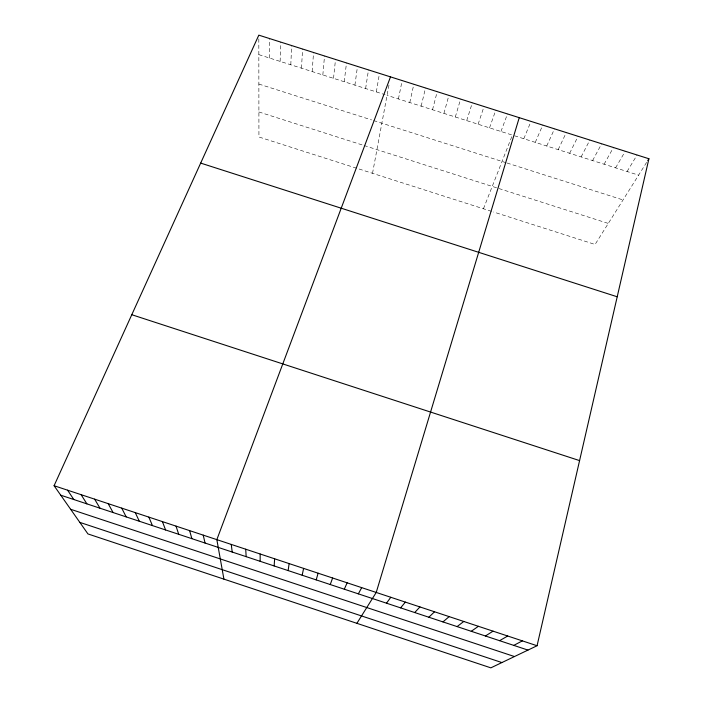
<?xml version="1.0" encoding="UTF-8"?>
<svg xmlns="http://www.w3.org/2000/svg" width="703" height="703" viewBox="0 0 703 703"><rect width="100%" height="100%" fill="white"/><g stroke="black" fill="none" stroke-linecap="round" stroke-linejoin="round"><path stroke-width="0.53" stroke-dasharray="3.52 2.64" d="M269.486 58.015L269.75 38.612M280.146 61.398L280.69 42.083M290.805 64.781L291.648 45.554M301.473 68.173L302.598 49.025M312.15 71.557L313.564 52.497M322.835 74.949L324.531 55.976M333.521 78.341L335.516 59.447M344.215 81.733L346.5 62.927M354.918 85.133L357.484 66.416M365.622 88.525L368.486 69.896M376.333 91.926L379.488 73.384M372.52 173.316L388.97 85.072M398.416 98.938L402.169 80.564M409.779 102.541L413.839 84.263M421.15 106.153L425.517 87.972M432.53 109.765L437.204 91.671M443.918 113.376L448.901 95.38M455.316 116.997L460.606 99.088M466.713 120.608L472.319 102.796M478.119 124.229L484.042 106.505M489.534 127.858L495.764 110.222M500.958 131.479L507.504 113.939M483.453 208.773L512.39 135.108L387.054 95.336M523.823 138.737L530.993 121.382M535.273 142.375L542.751 125.108M546.723 146.004L554.518 128.834M558.182 149.642L566.284 132.568M569.65 153.28L578.068 136.303M581.126 156.918L589.852 140.038M592.603 160.565L601.654 143.772M604.088 164.212L613.455 147.507M615.591 167.859L625.266 151.25M627.094 171.514L637.085 154.994M646.619 162.393L595.081 244.459L493.568 212.007M258.836 54.641L385.112 94.712M514.473 135.767L638.596 175.161M258.871 84.061L371.579 119.923M373.636 120.582L506.037 162.709M507.03 163.026L623.043 199.942M258.897 111.97L363.126 145.222M364.11 145.53L497.979 188.237M498.937 188.536L608.288 223.422M491.546 211.366L258.932 136.997L258.818 36.231"/><path stroke-width="1.05" d="M260.154 561.302L260.172 553.999M274.144 565.941L274.636 558.788M288.151 570.59L289.109 563.586M302.176 575.23L303.599 568.393M537.057 645.741L648.913 158.746L258.809 35.15L54.087 485.72L87.945 533.937L490.852 667.85L537.057 645.741L54.087 485.72M316.201 579.887L318.108 573.2M519.245 117.665L376.228 592.453L356.887 623.324M330.243 584.536L332.616 578.007M390.499 76.873L216.84 539.64L223.914 579.131M344.294 589.202L347.141 582.813M358.354 593.859L361.685 587.638M647.771 160.565L648.913 158.746M386.509 603.192L390.789 597.278M400.605 607.867L405.367 602.111M414.708 612.541L419.946 606.935M428.83 617.225L434.542 611.777M442.96 621.909L449.155 616.619M457.099 626.593L463.778 621.461M471.247 631.285L478.409 626.311M485.413 635.987L493.049 631.162M499.587 640.679L507.707 636.013M513.77 645.38L522.373 640.872M200.68 163.096L617.208 296.78M131.786 314.716L579.58 460.606M60.739 495.193L527.962 650.09M70.625 509.271L514.464 656.549M79.834 522.382L501.907 662.56M67.593 490.193L73.806 499.525M81.109 494.675L86.891 503.858M94.633 499.156L99.984 508.199M108.174 503.638L113.078 512.54M121.716 508.128L126.189 516.89M135.275 512.619L139.308 521.239M148.843 517.118L152.437 525.589M162.419 521.617L165.574 529.948M176.014 526.116L178.729 534.306M189.608 530.624L191.884 538.674M203.22 535.132L205.048 543.032M231.269 544.421L232.192 552.031M245.716 549.21L246.164 556.662"/></g></svg>
